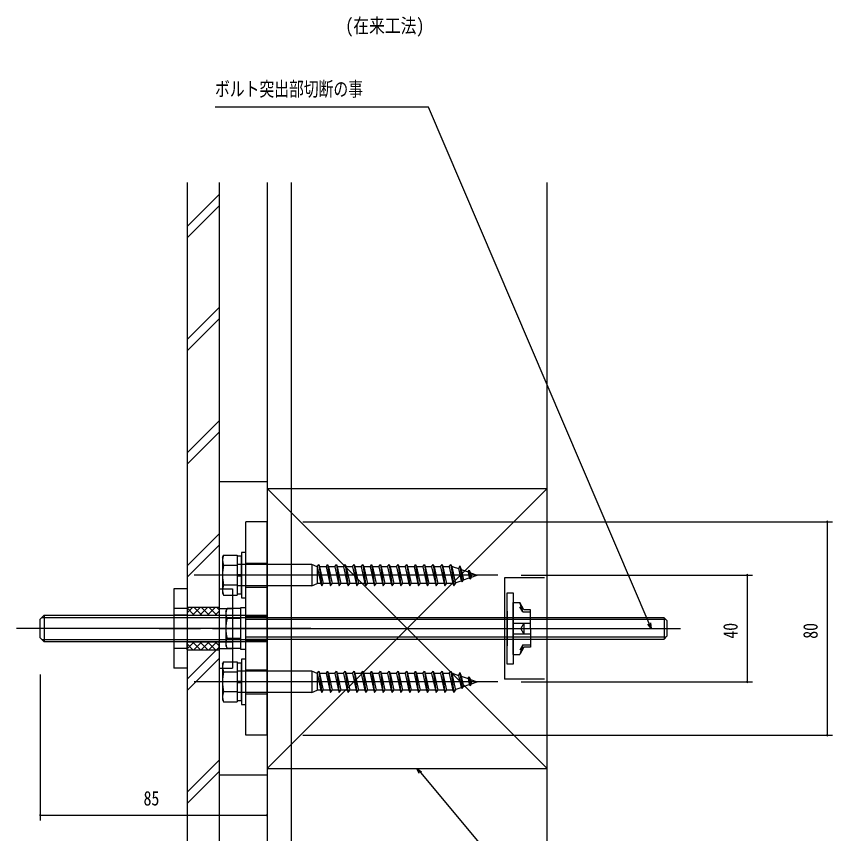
# Model space of a CAD drawing. Units: millimetres, scale not verified. Extents: x -693 to 693, y -1120 to 1122.
# Drawn here: x 169.1 to 475.1, y 199.6 to 506 of the extents above; entities that cross this region are included whole.
import ezdxf
from ezdxf.enums import TextEntityAlignment as Align

# ---------------------------------------------------------------- set-up
doc = ezdxf.new("R2010")
doc.units = ezdxf.units.MM
doc.header["$LTSCALE"] = 4
for name, color, linetype in [('0-2_YKK_13', 4, 'Continuous'), ('0-3_YKK_D', 6, 'Continuous'), ('0-5_YSS_K', 3, 'Continuous')]:
    doc.layers.add(name, color=color, linetype=linetype)
doc.styles.add('ＭＳ ゴシック', font='')
doc.styles.get('ＭＳ ゴシック').set_extended_font_data('MS Gothic')

msp = doc.modelspace()

# ---------------------------------------------------------------- linework, layer by layer
at = {"layer": '0-2_YKK_13'}
for p, q in [((255.104, 236.542), (255.104, 316.542)), ((263.104, 316.542), (255.104, 316.542)), ((263.104, 236.542), (263.104, 316.542)), ((246.404, 303.292), (246.837, 304.042)), ((246.837, 304.042), (251.904, 304.042)), ((251.904, 304.042), (251.904, 289.042)), ((253.504, 303.592), (251.904, 303.592)), ((251.904, 303.592), (251.904, 289.492)), ((255.104, 305.042), (253.504, 305.042)), ((253.504, 305.042), (253.504, 288.042)), ((253.504, 289.492), (253.504, 303.592)), ((255.104, 288.042), (255.104, 305.042)), ((246.404, 303.292), (246.404, 289.792)), ((246.837, 300.3), (251.904, 300.3)), ((279.904, 300.542), (251.904, 300.542)), ((251.904, 300.542), (251.904, 292.542)), ((255.104, 301.043), (263.096, 301.043)), ((281.904, 299.642), (279.904, 300.542)), ((279.904, 300.542), (279.904, 292.542)), ((282.504, 300.542), (283.581, 292.542)), ((285.804, 300.542), (286.881, 292.542)), ((289.104, 300.542), (290.181, 292.542)), ((291.804, 299.642), (292.404, 300.542)), ((292.404, 300.542), (292.704, 299.642)), ((292.404, 300.542), (293.481, 292.542)), ((295.704, 300.542), (296.781, 292.542)), ((298.404, 299.642), (299.004, 300.542)), ((299.004, 300.542), (299.024, 300.542)), ((299.024, 300.542), (299.324, 299.642)), ((299.024, 300.542), (300.101, 292.542)), ((302.304, 300.542), (303.381, 292.542)), ((305.604, 300.542), (306.681, 292.542)), ((308.904, 300.542), (309.981, 292.542)), ((311.604, 299.642), (312.204, 300.542)), ((312.204, 300.542), (312.504, 299.642)), ((312.204, 300.542), (313.281, 292.542)), ((315.504, 300.542), (316.581, 292.542)), ((318.804, 300.542), (319.881, 292.542)), ((322.104, 300.542), (323.181, 292.542)), ((325.404, 300.542), (326.481, 292.542)), ((328.704, 300.542), (329.781, 292.542)), ((332.004, 300.542), (333.081, 292.542)), ((281.904, 299.642), (281.904, 293.442)), ((281.904, 299.642), (283.281, 293.442)), ((285.204, 299.642), (282.804, 299.642)), ((282.804, 299.642), (284.181, 293.442)), ((285.204, 299.642), (286.581, 293.442)), ((288.504, 299.642), (286.104, 299.642)), ((286.104, 299.642), (287.481, 293.442)), ((288.504, 299.642), (289.881, 293.442)), ((291.804, 299.642), (293.181, 293.442)), ((295.104, 299.642), (292.704, 299.642)), ((292.704, 299.642), (294.081, 293.442)), ((295.104, 299.642), (296.481, 293.442)), ((298.404, 299.642), (296.004, 299.642)), ((296.004, 299.642), (297.381, 293.442)), ((298.404, 299.642), (299.781, 293.442)), ((301.704, 299.642), (299.324, 299.642)), ((299.324, 299.642), (300.701, 293.442)), ((301.704, 299.642), (303.081, 293.442)), ((305.004, 299.642), (302.604, 299.642)), ((302.604, 299.642), (303.981, 293.442)), ((305.004, 299.642), (306.381, 293.442)), ((308.304, 299.642), (305.904, 299.642)), ((305.904, 299.642), (307.281, 293.442)), ((308.304, 299.642), (309.681, 293.442)), ((311.604, 299.642), (309.204, 299.642)), ((309.204, 299.642), (310.581, 293.442)), ((311.604, 299.642), (312.981, 293.442)), ((312.504, 299.642), (313.881, 293.442)), ((314.904, 299.642), (312.504, 299.642)), ((314.904, 299.642), (316.281, 293.442)), ((318.204, 299.642), (315.804, 299.642)), ((315.804, 299.642), (317.181, 293.442)), ((318.204, 299.642), (319.581, 293.442)), ((321.504, 299.642), (319.104, 299.642)), ((319.104, 299.642), (320.481, 293.442)), ((321.504, 299.642), (322.881, 293.442)), ((324.804, 299.642), (322.404, 299.642)), ((322.404, 299.642), (323.781, 293.442)), ((324.804, 299.642), (326.181, 293.442)), ((328.104, 299.642), (325.704, 299.642)), ((325.704, 299.642), (327.081, 293.442)), ((328.104, 299.642), (329.481, 293.442)), ((331.404, 299.642), (329.004, 299.642)), ((329.004, 299.642), (330.381, 293.442)), ((331.404, 299.642), (332.781, 293.442)), ((332.901, 299.642), (332.304, 299.642)), ((332.304, 299.642), (333.681, 293.442)), ((332.901, 299.642), (334.853, 298.97)), ((335.38, 299.978), (334.853, 298.97)), ((334.853, 298.97), (335.855, 294.459)), ((335.38, 299.978), (335.828, 298.634)), ((335.38, 299.978), (336.186, 293.99)), ((335.828, 298.634), (336.691, 294.747)), ((335.828, 298.634), (338.426, 297.739)), ((338.426, 297.739), (338.888, 298.432)), ((338.426, 297.739), (338.921, 295.515)), ((338.888, 298.432), (339.401, 297.404)), ((338.888, 298.432), (339.329, 295.161)), ((339.401, 297.404), (341.904, 296.542)), ((339.401, 297.404), (339.757, 295.803)), ((349.605, 296.542), (235.819, 296.542)), ((251.904, 296.792), (253.504, 296.792)), ((251.904, 296.292), (253.504, 296.292)), ((333.626, 293.692), (335.855, 294.459)), ((336.691, 294.747), (338.921, 295.515)), ((339.757, 295.803), (341.904, 296.542)), ((352.104, 295.542), (352.104, 257.542)), ((367.104, 295.542), (352.104, 295.542)), ((228.1, 291.398), (228.1, 261.686)), ((233.1, 291.398), (228.1, 291.398)), ((245.1, 291.398), (245.1, 261.686)), ((245.1, 291.398), (250.1, 291.398)), ((251.904, 292.784), (246.837, 292.784)), ((250.1, 291.398), (250.1, 261.686)), ((279.904, 292.542), (251.904, 292.542)), ((255.104, 292.043), (263.096, 292.043)), ((279.904, 292.542), (281.904, 293.442)), ((283.281, 293.442), (281.904, 293.442)), ((286.581, 293.442), (284.181, 293.442)), ((289.881, 293.442), (287.481, 293.442)), ((289.881, 293.442), (290.181, 292.542)), ((290.181, 292.542), (290.781, 293.442)), ((293.181, 293.442), (290.781, 293.442)), ((296.481, 293.442), (294.081, 293.442)), ((299.781, 293.442), (297.381, 293.442)), ((303.081, 293.442), (300.701, 293.442)), ((306.381, 293.442), (303.981, 293.442)), ((306.381, 293.442), (306.681, 292.542)), ((306.681, 292.542), (307.281, 293.442)), ((309.681, 293.442), (307.281, 293.442)), ((312.981, 293.442), (310.581, 293.442)), ((312.981, 293.442), (313.281, 292.542)), ((313.281, 292.542), (313.881, 293.442)), ((316.281, 293.442), (313.881, 293.442)), ((319.581, 293.442), (317.181, 293.442)), ((322.881, 293.442), (320.481, 293.442)), ((326.181, 293.442), (323.781, 293.442)), ((326.181, 293.442), (326.481, 292.542)), ((326.481, 292.542), (327.081, 293.442)), ((329.481, 293.442), (327.081, 293.442)), ((332.781, 293.442), (330.381, 293.442)), ((246.404, 289.792), (246.837, 289.042)), ((246.837, 289.042), (251.904, 289.042)), ((251.904, 289.492), (253.504, 289.492)), ((253.504, 288.042), (255.104, 288.042)), ((353.104, 263.209), (353.104, 289.875)), ((353.104, 289.875), (355.404, 289.875)), ((355.404, 289.875), (355.404, 263.209)), ((355.404, 266.842), (355.404, 286.242)), ((355.404, 286.242), (357.845, 286.242)), ((359.404, 283.542), (357.845, 286.242)), ((358.942, 282.742), (357.845, 286.242)), ((233.1, 284.048), (228.1, 284.048)), ((233.104, 284.542), (245.104, 284.542)), ((233.104, 284.542), (233.104, 281.542)), ((233.104, 282.34), (235.306, 284.542)), ((233.104, 284.229), (235.791, 281.542)), ((235.134, 281.542), (238.134, 284.542)), ((235.619, 284.542), (238.619, 281.542)), ((237.963, 281.542), (240.963, 284.542)), ((238.448, 284.542), (241.448, 281.542)), ((240.791, 281.542), (243.791, 284.542)), ((241.276, 284.542), (244.276, 281.542)), ((243.619, 281.542), (245.104, 283.026)), ((244.105, 284.542), (245.104, 283.543)), ((245.1, 284.048), (250.1, 284.048)), ((245.104, 284.542), (245.104, 281.542)), ((247.604, 283.042), (248.184, 284.048)), ((247.604, 283.042), (247.604, 270.042)), ((253.104, 284.048), (248.184, 284.048)), ((255.104, 284.242), (253.104, 284.242)), ((253.104, 284.242), (253.104, 268.842)), ((253.104, 284.048), (253.104, 269.036)), ((255.104, 268.842), (255.104, 284.242)), ((353.104, 283.085), (353.104, 269.999)), ((358.942, 282.742), (357.845, 284.642)), ((358.942, 282.742), (361.904, 282.742)), ((361.904, 283.542), (359.404, 283.542)), ((361.904, 276.542), (361.904, 283.542)), ((179.604, 281.542), (178.104, 280.042)), ((178.104, 276.593), (178.104, 280.042)), ((178.758, 280.696), (228.104, 280.696)), ((179.604, 281.542), (228.104, 281.542)), ((179.604, 281.542), (179.604, 276.683)), ((233.1, 281.542), (228.1, 281.542)), ((228.104, 281.542), (263.104, 281.542)), ((228.104, 280.696), (263.104, 280.696)), ((233.104, 281.542), (245.104, 281.542)), ((245.1, 281.542), (250.1, 281.542)), ((253.104, 280.295), (248.184, 280.295)), ((255.104, 281.043), (263.096, 281.043)), ((352.104, 280.542), (255.104, 280.542)), ((352.104, 279.862), (255.104, 279.862)), ((364.604, 280.542), (352.104, 280.542)), ((364.604, 279.862), (352.104, 279.862)), ((411.904, 280.542), (364.604, 280.542)), ((412.584, 279.862), (364.604, 279.862)), ((411.904, 280.542), (413.104, 279.342)), ((411.904, 280.542), (411.904, 272.542)), ((413.104, 273.742), (413.104, 279.342)), ((279.454, 276.542), (169.132, 276.542)), ((178.104, 273.042), (178.104, 276.593)), ((179.604, 276.683), (179.604, 271.542)), ((222.679, 276.542), (238.187, 276.542)), ((255.521, 276.542), (240.013, 276.542)), ((242.604, 276.542), (418.104, 276.542)), ((355.404, 278.542), (361.904, 278.542)), ((359.404, 278.542), (358.249, 276.542)), ((359.404, 274.542), (358.249, 276.542)), ((359.404, 278.542), (359.404, 274.542)), ((361.904, 276.542), (361.904, 269.542)), ((178.104, 273.042), (179.604, 271.542)), ((253.104, 272.789), (248.184, 272.789)), ((352.104, 273.222), (255.104, 273.222)), ((364.604, 273.222), (352.104, 273.222)), ((355.404, 274.542), (361.904, 274.542)), ((412.584, 273.222), (364.604, 273.222)), ((411.904, 272.542), (413.104, 273.742)), ((178.758, 272.388), (228.104, 272.388)), ((228.104, 271.542), (179.604, 271.542)), ((233.1, 271.542), (228.1, 271.542)), ((228.104, 272.388), (263.104, 272.388)), ((263.104, 271.542), (228.104, 271.542)), ((233.104, 271.542), (245.104, 271.542)), ((233.104, 268.542), (233.104, 271.542)), ((233.104, 268.855), (235.791, 271.542)), ((233.104, 270.744), (235.306, 268.542)), ((235.134, 271.542), (238.134, 268.542)), ((235.619, 268.542), (238.619, 271.542)), ((237.963, 271.542), (240.963, 268.542)), ((238.448, 268.542), (241.448, 271.542)), ((240.791, 271.542), (243.791, 268.542)), ((241.276, 268.542), (244.276, 271.542)), ((243.619, 271.542), (245.104, 270.058)), ((245.1, 271.542), (250.1, 271.542)), ((245.104, 268.542), (245.104, 271.542)), ((247.604, 270.042), (248.184, 269.036)), ((255.104, 272.542), (352.104, 272.542)), ((255.104, 272.043), (263.096, 272.043)), ((352.104, 272.542), (364.604, 272.542)), ((358.942, 270.342), (357.845, 266.842)), ((358.942, 270.342), (357.845, 268.442)), ((358.942, 270.342), (361.904, 270.342)), ((364.604, 272.542), (411.904, 272.542)), ((233.1, 269.036), (228.1, 269.036)), ((233.104, 268.542), (245.104, 268.542)), ((244.105, 268.542), (245.104, 269.541)), ((245.1, 269.036), (250.1, 269.036)), ((253.104, 269.036), (248.184, 269.036)), ((253.104, 268.842), (255.104, 268.842)), ((355.404, 266.842), (357.845, 266.842)), ((359.404, 269.542), (357.845, 266.842)), ((361.904, 269.542), (359.404, 269.542)), ((246.404, 263.292), (246.837, 264.042)), ((246.837, 264.042), (251.904, 264.042)), ((251.904, 264.042), (251.904, 249.042)), ((251.904, 263.592), (251.904, 249.492)), ((253.504, 263.592), (251.904, 263.592)), ((253.504, 265.042), (253.504, 248.042)), ((255.104, 265.042), (253.504, 265.042)), ((253.504, 249.492), (253.504, 263.592)), ((255.104, 248.042), (255.104, 265.042)), ((245.1, 261.686), (250.1, 261.686)), ((246.404, 263.292), (246.404, 249.792)), ((255.104, 261.043), (263.096, 261.043)), ((282.504, 260.542), (283.581, 252.542)), ((285.804, 260.542), (286.881, 252.542)), ((289.104, 260.542), (290.181, 252.542)), ((291.804, 259.642), (292.404, 260.542)), ((292.404, 260.542), (293.481, 252.542)), ((292.404, 260.542), (292.704, 259.642)), ((295.704, 260.542), (296.781, 252.542)), ((298.404, 259.642), (299.004, 260.542)), ((299.004, 260.542), (299.024, 260.542)), ((299.024, 260.542), (300.101, 252.542)), ((299.024, 260.542), (299.324, 259.642)), ((302.304, 260.542), (303.381, 252.542)), ((305.604, 260.542), (306.681, 252.542)), ((308.904, 260.542), (309.981, 252.542)), ((312.204, 260.542), (312.504, 259.642)), ((315.504, 260.542), (316.581, 252.542)), ((318.804, 260.542), (319.881, 252.542)), ((322.104, 260.542), (323.181, 252.542)), ((325.404, 260.542), (326.481, 252.542)), ((328.704, 260.542), (329.781, 252.542)), ((332.004, 260.542), (333.081, 252.542)), ((355.404, 263.209), (353.104, 263.209)), ((246.837, 260.3), (251.904, 260.3)), ((281.904, 259.642), (281.904, 253.442)), ((281.904, 259.642), (283.281, 253.442)), ((285.204, 259.642), (282.804, 259.642)), ((282.804, 259.642), (284.181, 253.442)), ((285.204, 259.642), (286.581, 253.442)), ((286.104, 259.642), (287.481, 253.442)), ((288.504, 259.642), (286.104, 259.642)), ((291.804, 259.642), (289.404, 259.642)), ((295.104, 259.642), (292.704, 259.642)), ((292.704, 259.642), (294.081, 253.442)), ((295.104, 259.642), (296.481, 253.442)), ((296.004, 259.642), (297.381, 253.442)), ((298.404, 259.642), (296.004, 259.642)), ((298.404, 259.642), (299.781, 253.442)), ((299.324, 259.642), (300.701, 253.442)), ((301.704, 259.642), (299.324, 259.642)), ((301.704, 259.642), (303.081, 253.442)), ((305.004, 259.642), (302.604, 259.642)), ((302.604, 259.642), (303.981, 253.442)), ((305.904, 259.642), (307.281, 253.442)), ((308.304, 259.642), (305.904, 259.642)), ((308.304, 259.642), (309.681, 253.442)), ((309.204, 259.642), (310.581, 253.442)), ((311.604, 259.642), (309.204, 259.642)), ((312.504, 259.642), (313.881, 253.442)), ((314.904, 259.642), (312.504, 259.642)), ((314.904, 259.642), (316.281, 253.442)), ((318.204, 259.642), (315.804, 259.642)), ((315.804, 259.642), (317.181, 253.442)), ((318.204, 259.642), (319.581, 253.442)), ((319.104, 259.642), (320.481, 253.442)), ((321.504, 259.642), (319.104, 259.642)), ((321.504, 259.642), (322.881, 253.442)), ((322.404, 259.642), (323.781, 253.442)), ((324.804, 259.642), (322.404, 259.642)), ((324.804, 259.642), (326.181, 253.442)), ((325.704, 259.642), (327.081, 253.442)), ((328.104, 259.642), (325.704, 259.642)), ((328.104, 259.642), (329.481, 253.442)), ((329.004, 259.642), (330.381, 253.442)), ((331.404, 259.642), (329.004, 259.642)), ((331.404, 259.642), (332.781, 253.442)), ((332.304, 259.642), (333.681, 253.442)), ((332.901, 259.642), (332.304, 259.642)), ((332.901, 259.642), (334.853, 258.97)), ((335.38, 259.978), (334.853, 258.97)), ((334.853, 258.97), (335.855, 254.459)), ((335.38, 259.978), (336.186, 253.99)), ((335.38, 259.978), (335.828, 258.634)), ((335.828, 258.634), (336.691, 254.747)), ((335.828, 258.634), (338.426, 257.739)), ((338.426, 257.739), (338.888, 258.432)), ((338.426, 257.739), (338.921, 255.515)), ((338.888, 258.432), (339.401, 257.404)), ((338.888, 258.432), (339.329, 255.161)), ((339.401, 257.404), (341.904, 256.542)), ((339.401, 257.404), (339.757, 255.803)), ((367.104, 257.542), (352.104, 257.542)), ((349.605, 256.542), (235.819, 256.542)), ((251.904, 256.792), (253.504, 256.792)), ((251.904, 256.292), (253.504, 256.292)), ((333.626, 253.692), (335.855, 254.459)), ((336.691, 254.747), (338.921, 255.515)), ((338.921, 255.515), (339.329, 255.161)), ((339.329, 255.161), (339.757, 255.803)), ((339.757, 255.803), (341.904, 256.542)), ((251.904, 252.784), (246.837, 252.784)), ((279.904, 252.542), (251.904, 252.542)), ((255.104, 252.043), (263.096, 252.043)), ((279.904, 252.542), (281.904, 253.442)), ((283.281, 253.442), (281.904, 253.442)), ((286.581, 253.442), (284.181, 253.442)), ((289.881, 253.442), (290.181, 252.542)), ((290.181, 252.542), (290.781, 253.442)), ((296.481, 253.442), (294.081, 253.442)), ((299.781, 253.442), (297.381, 253.442)), ((303.081, 253.442), (300.701, 253.442)), ((306.381, 253.442), (303.981, 253.442)), ((306.681, 252.542), (307.281, 253.442)), ((309.681, 253.442), (307.281, 253.442)), ((312.981, 253.442), (313.281, 252.542)), ((313.281, 252.542), (313.881, 253.442)), ((316.281, 253.442), (313.881, 253.442)), ((319.581, 253.442), (317.181, 253.442)), ((322.881, 253.442), (320.481, 253.442)), ((326.181, 253.442), (323.781, 253.442)), ((326.181, 253.442), (326.481, 252.542)), ((326.481, 252.542), (327.081, 253.442)), ((329.481, 253.442), (327.081, 253.442)), ((332.781, 253.442), (330.381, 253.442)), ((246.404, 249.792), (246.837, 249.042)), ((246.837, 249.042), (251.904, 249.042)), ((251.904, 249.492), (253.504, 249.492)), ((253.504, 248.042), (255.104, 248.042)), ((263.104, 236.542), (255.104, 236.542))]:
    msp.add_line(p, q, dxfattribs=at)
for points in [[(281.904, 299.642), (282.504, 300.542), (282.804, 299.642)], [(285.204, 299.642), (285.804, 300.542), (286.104, 299.642)], [(288.504, 299.642), (289.104, 300.542), (289.404, 299.642)], [(295.104, 299.642), (295.704, 300.542), (296.004, 299.642)], [(301.704, 299.642), (302.304, 300.542), (302.604, 299.642)], [(305.004, 299.642), (305.604, 300.542), (305.904, 299.642)], [(308.304, 299.642), (308.904, 300.542), (309.204, 299.642)], [(314.904, 299.642), (315.504, 300.542), (315.804, 299.642)], [(318.204, 299.642), (318.804, 300.542), (319.104, 299.642)], [(321.504, 299.642), (322.104, 300.542), (322.404, 299.642)], [(324.804, 299.642), (325.404, 300.542), (325.704, 299.642)], [(328.104, 299.642), (328.704, 300.542), (329.004, 299.642)], [(331.404, 299.642), (332.004, 300.542), (332.304, 299.642)], [(291.804, 299.642), (289.404, 299.642), (290.781, 293.442)], [(335.855, 294.459), (336.186, 293.99), (336.691, 294.747)], [(338.921, 295.515), (339.329, 295.161), (339.757, 295.803)], [(233.1, 291.398), (233.1, 261.686), (228.1, 261.686)], [(283.281, 293.442), (283.581, 292.542), (284.181, 293.442)], [(286.581, 293.442), (286.881, 292.542), (287.481, 293.442)], [(293.181, 293.442), (293.481, 292.542), (294.081, 293.442)], [(296.481, 293.442), (296.781, 292.542), (297.381, 293.442)], [(299.781, 293.442), (300.081, 292.542), (300.101, 292.542), (300.701, 293.442)], [(303.081, 293.442), (303.381, 292.542), (303.981, 293.442)], [(309.681, 293.442), (309.981, 292.542), (310.581, 293.442)], [(316.281, 293.442), (316.581, 292.542), (317.181, 293.442)], [(319.581, 293.442), (319.881, 292.542), (320.481, 293.442)], [(322.881, 293.442), (323.181, 292.542), (323.781, 293.442)], [(329.481, 293.442), (329.781, 292.542), (330.381, 293.442)], [(332.781, 293.442), (333.081, 292.542), (333.681, 293.442)], [(279.904, 260.542), (251.904, 260.542), (251.904, 252.542)], [(281.904, 259.642), (279.904, 260.542), (279.904, 252.542)], [(281.904, 259.642), (282.504, 260.542), (282.804, 259.642)], [(285.204, 259.642), (285.804, 260.542), (286.104, 259.642)], [(288.504, 259.642), (289.104, 260.542), (289.404, 259.642), (290.781, 253.442)], [(295.104, 259.642), (295.704, 260.542), (296.004, 259.642)], [(301.704, 259.642), (302.304, 260.542), (302.604, 259.642)], [(305.004, 259.642), (305.604, 260.542), (305.904, 259.642)], [(308.304, 259.642), (308.904, 260.542), (309.204, 259.642)], [(311.604, 259.642), (312.204, 260.542), (313.281, 252.542)], [(314.904, 259.642), (315.504, 260.542), (315.804, 259.642)], [(318.204, 259.642), (318.804, 260.542), (319.104, 259.642)], [(321.504, 259.642), (322.104, 260.542), (322.404, 259.642)], [(324.804, 259.642), (325.404, 260.542), (325.704, 259.642)], [(328.104, 259.642), (328.704, 260.542), (329.004, 259.642)], [(331.404, 259.642), (332.004, 260.542), (332.304, 259.642)], [(288.504, 259.642), (289.881, 253.442), (287.481, 253.442)], [(291.804, 259.642), (293.181, 253.442), (290.781, 253.442)], [(305.004, 259.642), (306.381, 253.442), (306.681, 252.542)], [(311.604, 259.642), (312.981, 253.442), (310.581, 253.442)], [(335.855, 254.459), (336.186, 253.99), (336.691, 254.747)], [(283.281, 253.442), (283.581, 252.542), (284.181, 253.442)], [(286.581, 253.442), (286.881, 252.542), (287.481, 253.442)], [(293.181, 253.442), (293.481, 252.542), (294.081, 253.442)], [(296.481, 253.442), (296.781, 252.542), (297.381, 253.442)], [(299.781, 253.442), (300.081, 252.542), (300.101, 252.542), (300.701, 253.442)], [(303.081, 253.442), (303.381, 252.542), (303.981, 253.442)], [(309.681, 253.442), (309.981, 252.542), (310.581, 253.442)], [(316.281, 253.442), (316.581, 252.542), (317.181, 253.442)], [(319.581, 253.442), (319.881, 252.542), (320.481, 253.442)], [(322.881, 253.442), (323.181, 252.542), (323.781, 253.442)], [(329.481, 253.442), (329.781, 252.542), (330.381, 253.442)], [(332.781, 253.442), (333.081, 252.542), (333.681, 253.442)]]:
    msp.add_lwpolyline(points, dxfattribs=at)
for centre, radius, start, end in [((250.662, 302.171), 4.258, 153.93616, 206.06384), ((262.93, 296.542), 16.527, 166.85543, 193.14457), ((250.662, 290.913), 4.258, 153.93616, 206.06384), ((250.926, 282.171), 3.323, 145.61575, 214.38425), ((260.023, 276.542), 12.419, 162.41205, 197.58795), ((250.926, 270.913), 3.323, 145.61575, 214.38425), ((250.662, 262.171), 4.258, 153.93616, 206.06384), ((262.93, 256.542), 16.527, 166.85543, 193.14457), ((250.662, 250.913), 4.258, 153.93616, 206.06384)]:
    msp.add_arc(centre, radius, start, end, dxfattribs=at)
at = {"layer": '0-3_YKK_D'}
for p, q in [((323.606, 471.947), (243.606, 471.947)), ((406.327, 278.381), (323.606, 471.947)), ((276.481, 316.542), (475.104, 316.542)), ((473.104, 316.542), (473.104, 236.542)), ((358.4, 296.542), (445.104, 296.542)), ((443.104, 296.542), (443.104, 256.542)), ((407.113, 276.542), (405.835, 278.17)), ((407.113, 276.542), (406.327, 278.381)), ((406.82, 278.592), (407.113, 276.542)), ((178.104, 259.26), (178.104, 204.542)), ((358.4, 256.542), (445.104, 256.542)), ((276.481, 236.542), (475.104, 236.542)), ((320.177, 222.165), (319.303, 224.042)), ((319.303, 224.042), (320.588, 222.509)), ((319.303, 224.042), (320.999, 222.854)), ((320.588, 222.509), (385.678, 144.879)), ((178.104, 206.542), (263.1, 206.542))]:
    msp.add_line(p, q, dxfattribs=at)
for centre, start, end in [((473.104, 316.542), 90, 270), ((473.104, 316.542), 270, 90), ((443.104, 296.542), 90, 270), ((443.104, 296.542), 270, 90), ((443.104, 256.542), 90, 270), ((443.104, 256.542), 270, 90), ((473.104, 236.542), 90, 270), ((473.104, 236.542), 270, 90), ((178.104, 206.542), 0, 180), ((178.104, 206.542), 180, 0), ((263.1, 206.542), 0, 180), ((263.1, 206.542), 180, 0)]:
    msp.add_arc(centre, 0.212, start, end, dxfattribs=at)
at = {"layer": '0-5_YSS_K'}
for p, q in [((233.1, 443.74), (233.1, 75.653)), ((245.1, 443.74), (245.1, 321.545)), ((245.1, 443.74), (245.1, 75.653)), ((263.1, 443.74), (263.1, 321.545)), ((263.1, 443.74), (263.1, 75.653)), ((272.1, 443.74), (272.1, 75.653)), ((368.1, 75.653), (368.1, 443.74)), ((233.1, 427.247), (245.1, 439.247)), ((233.1, 423.004), (245.1, 435.004)), ((233.1, 384.821), (245.1, 396.821)), ((233.1, 380.578), (245.1, 392.578)), ((233.1, 342.394), (245.1, 354.394)), ((233.1, 338.152), (245.1, 350.152)), ((263.1, 331.545), (245.1, 331.545)), ((263.104, 329.042), (368.104, 224.042)), ((263.104, 224.042), (368.104, 329.042)), ((263.104, 329.042), (368.104, 329.042)), ((263.104, 329.042), (263.104, 224.042)), ((368.104, 224.042), (368.104, 329.042)), ((233.1, 299.968), (245.1, 311.968)), ((233.1, 295.725), (245.1, 307.725)), ((233.1, 257.541), (245.1, 269.541)), ((233.1, 253.299), (245.1, 265.299)), ((245.1, 227.115), (233.1, 215.115)), ((263.104, 224.042), (368.104, 224.042)), ((233.1, 210.872), (245.1, 222.872)), ((245.1, 221.545), (245.1, 75.653)), ((263.1, 221.545), (245.1, 221.545)), ((263.1, 221.545), (263.1, 75.653))]:
    msp.add_line(p, q, dxfattribs=at)

# ---------------------------------------------------------------- texts
at = {"layer": '0-3_YKK_D', "style": 'ＭＳ ゴシック'}
for s, width, p in [('(在来工法)', 0.8, (292.473, 498.176)), ('ボルト突出部切断の事', 0.75, (243.606, 474.447)), ('85', 0.8, (216.818, 208.542))]:
    msp.add_text(s, height=5.422, dxfattribs=dict(at, width=width)).set_placement(p, align=Align.BOTTOM_LEFT)
at = {"layer": '0-3_YKK_D', "style": 'ＭＳ ゴシック', "width": 0.8}
for s, p in [('40', (441.104, 272.728)), ('80', (471.104, 272.683))]:
    msp.add_text(s, height=5.422, rotation=90, dxfattribs=at).set_placement(p, align=Align.BOTTOM_LEFT)

doc.saveas('drawing.dxf')
